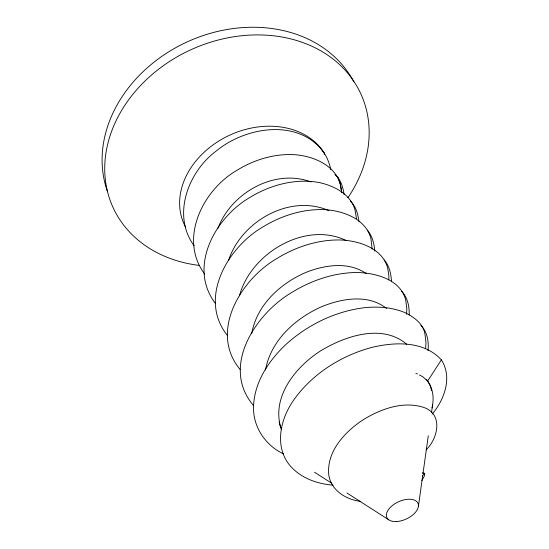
<?xml version="1.0" encoding="UTF-8"?>
<svg xmlns="http://www.w3.org/2000/svg" width="549" height="549" viewBox="0 0 549 549"><rect width="100%" height="100%" fill="white"/><g stroke="black" fill="none" stroke-linecap="round" stroke-linejoin="round"><path stroke-width="0.82" d="M372.188 249.191L370.904 238.438C365.744 218.845 343.159 210.761 324.816 209.656C302.691 208.744 280.807 215.798 262.127 227.403C227.08 248.107 197.839 299.068 227.663 335.782M388.87 279.901L388.857 275.701L387.724 268.241C382.612 248.347 359.321 240.798 340.895 239.988C318.029 239.419 295.547 246.906 276.25 258.888C240.551 279.949 208.744 332.138 240.29 369.697M406.61 314.351L406.816 308.414L405.711 300.097C400.859 279.825 376.442 273.114 358.14 272.517C334.492 272.352 311.372 280.319 291.416 292.692C255.429 314.007 220.691 366.746 253.254 405.21M425.647 348.519L425.969 342.555L424.974 334.231C423.368 323.567 413.726 316.89 404.695 312.518C392.322 307.337 378.666 306.411 365.421 307.598C336.29 310.912 308.723 324.185 286.887 343.578C268.447 360.535 253.02 383.772 253.542 409.698C254.105 428.639 266.457 445.96 283.469 453.858M409.183 315.016C409.472 306.706 407.646 297.215 401.532 291.217M427.987 350.66C429.023 341.917 427.314 331.692 420.843 325.372M418.359 506.624L422.723 475.427M422.963 473.739L428.282 435.796M431.583 412.189L432.646 404.599M251.799 333.222C256.802 305.155 280.052 283.648 305.326 272.661C324.329 264.941 348.292 261.242 366.204 273.532M265.517 370.012C270.684 340.648 295.218 318.441 321.467 306.774C341.684 298.436 368.077 293.777 386.551 308.456M228.466 260.693C240.881 221.563 289.913 193.392 328.933 210.665M239.474 295.822C250.433 253.631 305.203 220.492 346.35 240.62M217.884 228.466C231.005 193.049 274.431 168.22 310.974 181.945M431.679 390.71L430.224 385.631L427.644 381.027L441.355 359.883C423.691 340.449 393.969 341.835 370.568 347.75C340.106 356.232 311.757 374.308 293.482 400.393C280.724 418.503 274.376 445.047 288.781 464.077C299.308 477.589 316.553 483.909 333.188 485.151M421.886 480.533L424.212 476.34L424.713 474.185L424.686 473.341L422.229 472.895M426.106 449.851C438.123 438.328 443.482 413.774 423.409 407.31C402.643 400.811 380.388 409.087 362.683 420.067C344.683 432.063 326.628 451.353 328.734 474.576C330.731 490.216 346.158 499.844 360.789 501.374M432.152 414.152C444.416 399.672 452.678 377.245 441.355 359.883M422.449 475.811L424.686 473.341M415.868 373.423L417.425 373.931M419.429 374.988L422.771 376.744L427.644 381.027M314.536 472.229L331.822 483.305M346.941 492.995L388.706 519.752M384.135 259.917C389.371 265.695 391.08 273.978 391.54 281.596M367.288 230.134C372.284 235.754 374.205 243.667 374.782 251.051M350.31 201.112C355.903 206.204 358.058 214.22 358.916 221.528M334.911 174.356C340.661 179.29 343.036 187.195 344.065 194.49M335.995 175.371L337.848 177.135L340.311 184.251L341.739 192.363L340.421 184.636C335.384 165.414 313.918 156.376 295.719 154.763C274.946 153.295 254.173 159.581 236.612 170.513C202.67 190.187 178.411 239.138 204.667 274.033M322.064 150.721L323.889 152.485L324.665 154.715M406.699 344.264C382.145 323.224 344.758 336.125 320.376 351.01C295.314 367.103 270.712 397.654 281.287 429.064M323.889 152.485C298.8 117.994 245.842 126.654 216.464 150.824C188.211 171.686 171.569 215.181 194.168 245.842M215.318 303.268C187.888 267.308 214.879 218.248 248.951 198.011C269.634 185.15 294.82 178.116 319.12 182.529C334.176 185.775 351.154 194.373 355.128 210.5L356.493 218.68M279.359 422.428L279.228 422.044A76.016 48.216 -24.7 0 0 280.875 427.959M426.25 379.181A77.471 47.989 -24.7 0 1 432.008 407.859M107.439 191.429A135.061 110.726 -24.7 0 1 188.877 41.127A135.061 110.726 -24.7 0 1 353.837 81.89M185.583 227.094A78.706 61.872 -24.7 0 1 234.828 132.968A78.706 61.872 -24.7 0 1 330.759 169.71M199.383 265.428A136.303 110.932 -24.7 0 1 114.343 124.541A136.303 110.932 -24.7 0 1 297.977 40.914A136.303 110.932 -24.7 0 1 347.86 197.805M396.522 521.536A17.115 9.45 -24.7 0 0 418.263 504.133A17.115 9.45 -24.7 0 0 392.411 505.499A17.115 9.45 -24.7 0 0 396.522 521.536"/></g></svg>
